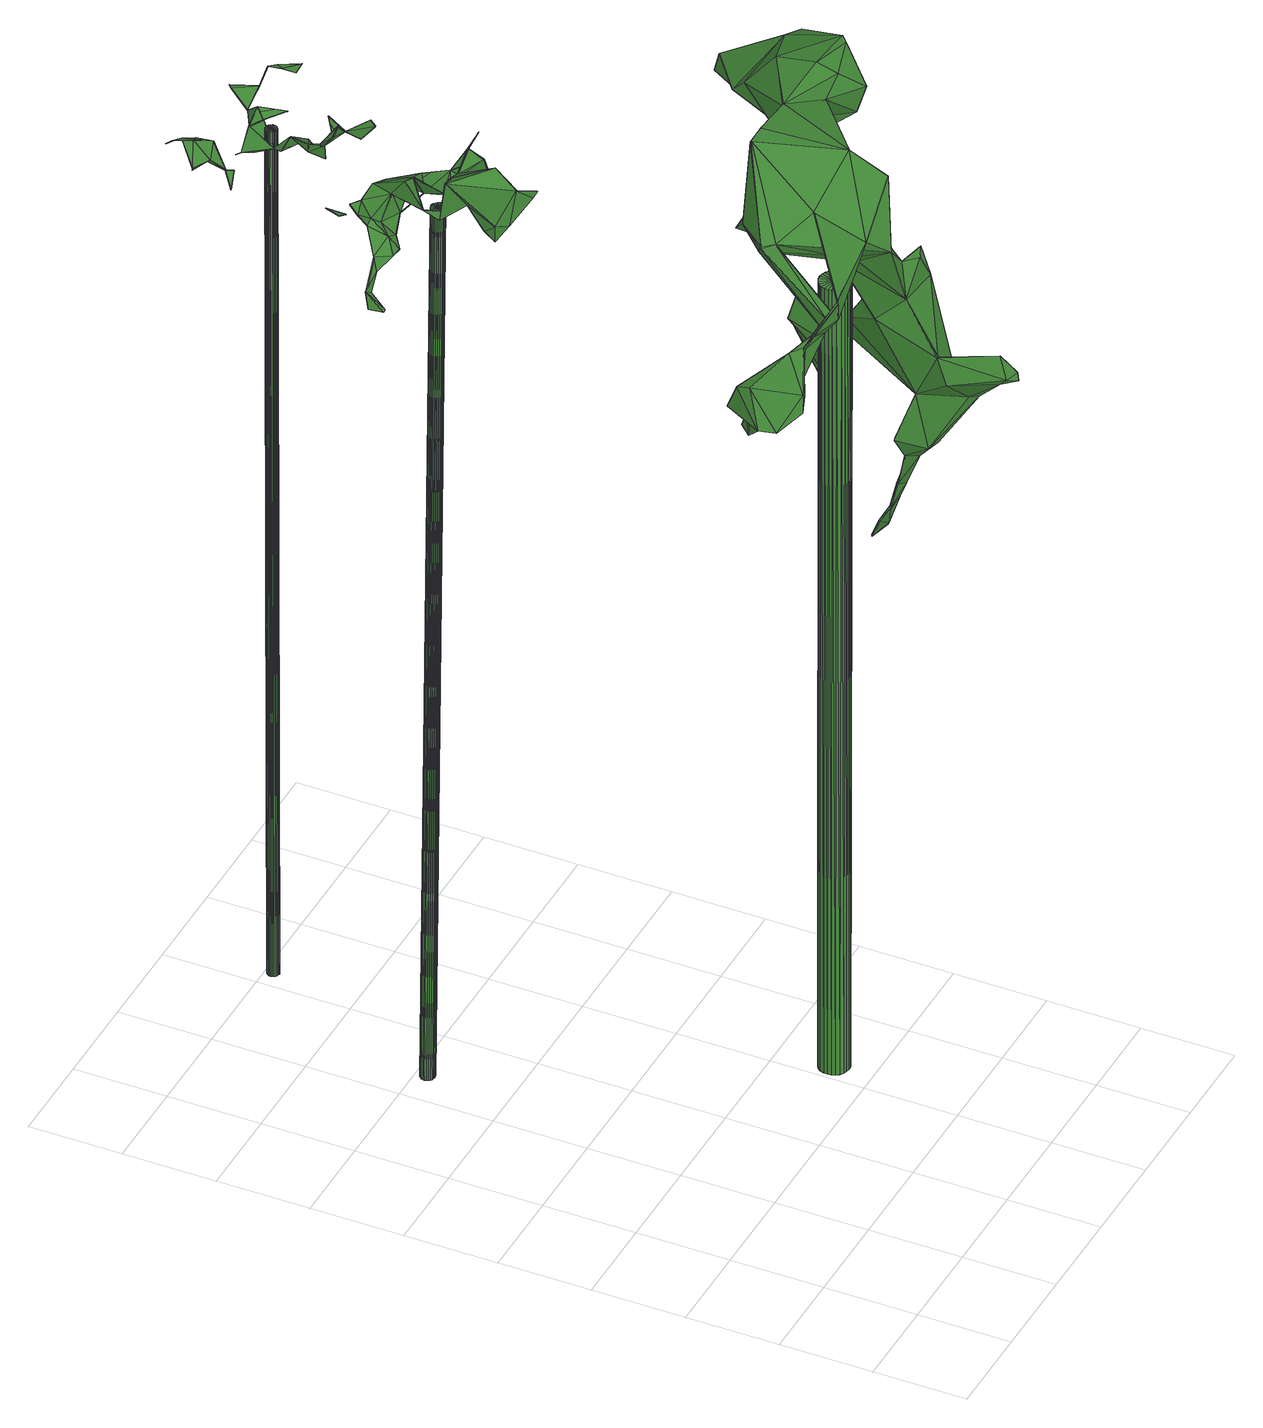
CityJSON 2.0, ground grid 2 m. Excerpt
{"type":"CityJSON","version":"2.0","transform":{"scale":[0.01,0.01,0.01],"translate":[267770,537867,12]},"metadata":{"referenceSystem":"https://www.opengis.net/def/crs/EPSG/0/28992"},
"CityObjects":{
"tree1":{"type":"SolitaryVegetationObject","attributes":{"gtid":73,"crown_width_m":3.09,"crown_median_z":33.96,"crown_r50_m":0.229,"crown_porosity":0.968,"trunk_H_m":21.23,"trunk_DBH_m":0.293,"trunk_radius_m":0.147,"trunk_base_height_m":12.73,"original_gtid":"77"},"geometry":[{"type":"Solid","lod":"3","boundaries":[[[[0,1,2]],[[2,3,4]],[[5,6,7]],[[8,9,10]],[[8,10,3]],[[11,12,13]],[[14,15,16]],[[17,5,18]],[[19,20,21]],[[16,17,22]],[[23,24,25]],[[26,27,28]],[[0,24,29]],[[0,29,1]],[[9,30,10]],[[31,32,23]],[[3,33,4]],[[34,35,6]],[[23,25,4]],[[36,37,38]],[[39,40,41]],[[42,43,44]],[[45,46,47]],[[23,48,24]],[[49,8,2]],[[0,25,24]],[[32,50,23]],[[22,51,14]],[[2,29,52]],[[41,40,53]],[[54,55,56]],[[24,57,29]],[[56,51,54]],[[0,2,4]],[[58,53,59]],[[58,59,18]],[[14,51,56]],[[60,61,62]],[[21,8,63]],[[54,64,65]],[[54,65,55]],[[56,55,65]],[[66,67,68]],[[42,69,70]],[[1,29,2]],[[71,44,43]],[[53,40,72]],[[2,8,3]],[[50,73,74]],[[54,51,22]],[[22,64,54]],[[75,76,77]],[[77,78,75]],[[34,79,35]],[[47,12,80]],[[47,80,45]],[[81,28,82]],[[81,26,28]],[[65,64,83]],[[14,83,15]],[[15,83,64]],[[56,65,83]],[[56,83,14]],[[45,84,46]],[[85,70,69]],[[85,69,86]],[[70,87,88]],[[34,18,72]],[[62,76,89]],[[62,89,60]],[[17,18,34]],[[90,79,40]],[[9,91,92]],[[90,40,39]],[[38,61,36]],[[64,6,5]],[[64,5,15]],[[5,17,16]],[[5,16,15]],[[14,16,22]],[[30,9,93]],[[9,92,93]],[[94,95,96]],[[97,52,98]],[[93,91,30]],[[80,12,11]],[[71,99,100]],[[97,101,49]],[[18,5,7]],[[38,37,102]],[[21,63,19]],[[103,52,104]],[[66,86,105]],[[105,86,106]],[[34,6,107]],[[78,76,62]],[[36,108,109]],[[22,107,64]],[[38,43,70]],[[7,58,18]],[[33,32,31]],[[110,6,35]],[[70,43,42]],[[111,26,81]],[[38,102,112]],[[113,114,115]],[[82,28,27]],[[109,108,88]],[[10,50,32]],[[10,32,3]],[[33,3,32]],[[23,50,98]],[[52,24,48]],[[8,20,9]],[[99,43,116]],[[71,43,99]],[[94,117,19]],[[24,52,57]],[[33,23,4]],[[33,31,23]],[[35,118,110]],[[50,10,30]],[[116,119,109]],[[114,39,115]],[[72,18,59]],[[98,95,101]],[[111,120,53]],[[66,113,92]],[[64,107,6]],[[114,90,39]],[[107,17,34]],[[22,17,107]],[[88,87,99]],[[89,76,75]],[[27,26,121]],[[21,20,8]],[[93,92,113]],[[80,84,45]],[[80,11,84]],[[11,46,84]],[[106,122,105]],[[19,117,20]],[[68,67,93]],[[27,121,123]],[[29,57,52]],[[52,103,98]],[[49,52,97]],[[2,52,49]],[[110,123,121]],[[118,123,110]],[[110,7,6]],[[111,110,121]],[[100,87,124]],[[99,87,100]],[[49,101,8]],[[116,43,38]],[[118,113,82]],[[113,105,82]],[[113,66,105]],[[125,126,127]],[[122,120,111]],[[116,109,88]],[[116,88,99]],[[113,118,114]],[[68,124,86]],[[81,122,111]],[[105,81,82]],[[122,81,105]],[[47,13,12]],[[128,127,42]],[[91,67,92]],[[60,108,36]],[[124,87,70]],[[35,114,118]],[[94,96,74]],[[72,79,34]],[[114,35,90]],[[78,77,76]],[[94,19,95]],[[91,93,67]],[[92,67,66]],[[98,74,95]],[[36,61,60]],[[27,123,82]],[[118,82,123]],[[63,8,101]],[[38,119,116]],[[112,119,38]],[[129,74,96]],[[95,129,96]],[[89,129,95]],[[89,95,74]],[[70,108,129]],[[70,129,62]],[[89,74,108]],[[129,108,74]],[[89,108,60]],[[104,23,98]],[[104,98,103]],[[89,78,129]],[[11,13,46]],[[78,62,129]],[[89,75,78]],[[126,130,106]],[[86,124,85]],[[70,85,124]],[[106,69,42]],[[86,69,106]],[[13,47,46]],[[68,86,66]],[[91,9,117]],[[20,117,9]],[[125,127,128]],[[72,59,53]],[[42,44,128]],[[111,121,26]],[[128,44,71]],[[111,131,110]],[[58,110,131]],[[98,50,74]],[[108,70,88]],[[68,132,124]],[[124,132,100]],[[126,122,130]],[[126,120,122]],[[122,106,130]],[[41,53,120]],[[48,133,52]],[[125,41,120]],[[120,39,125]],[[126,125,68]],[[74,73,94]],[[71,41,125]],[[71,125,128]],[[19,63,101]],[[101,95,19]],[[100,132,71]],[[41,71,132]],[[39,132,125]],[[68,125,132]],[[104,133,23]],[[48,23,133]],[[4,25,0]],[[52,133,104]],[[41,132,39]],[[62,61,70]],[[38,70,61]],[[40,79,72]],[[7,110,58]],[[120,126,39]],[[39,126,68]],[[98,101,97]],[[113,115,93]],[[68,115,39]],[[93,115,68]],[[112,37,119]],[[102,37,112]],[[109,119,37]],[[36,109,37]],[[94,73,117]],[[117,73,91]],[[50,30,73]],[[91,73,30]],[[106,42,127]],[[106,127,126]],[[90,35,79]],[[53,131,111]],[[58,131,53]],[[134,135,136]],[[134,136,137]],[[137,136,138]],[[137,138,139]],[[136,135,140]],[[136,140,138]],[[138,140,141]],[[138,141,139]],[[140,135,142]],[[140,142,141]],[[141,142,143]],[[141,143,139]],[[142,135,144]],[[142,144,143]],[[143,144,145]],[[143,145,139]],[[144,135,146]],[[144,146,145]],[[145,146,147]],[[145,147,139]],[[146,135,148]],[[146,148,147]],[[147,148,149]],[[147,149,139]],[[148,135,150]],[[148,150,149]],[[149,150,151]],[[149,151,139]],[[150,135,152]],[[150,152,151]],[[151,152,153]],[[151,153,139]],[[152,135,154]],[[152,154,153]],[[153,154,155]],[[153,155,139]],[[154,135,156]],[[154,156,155]],[[155,156,157]],[[155,157,139]],[[156,135,158]],[[156,158,157]],[[157,158,159]],[[157,159,139]],[[158,135,160]],[[158,160,159]],[[159,160,161]],[[159,161,139]],[[160,135,162]],[[160,162,161]],[[161,162,163]],[[161,163,139]],[[162,135,164]],[[162,164,163]],[[163,164,165]],[[163,165,139]],[[164,135,166]],[[164,166,165]],[[165,166,167]],[[165,167,139]],[[166,135,168]],[[166,168,167]],[[167,168,169]],[[167,169,139]],[[168,135,170]],[[168,170,169]],[[169,170,171]],[[169,171,139]],[[170,135,172]],[[170,172,171]],[[171,172,173]],[[171,173,139]],[[172,135,174]],[[172,174,173]],[[173,174,175]],[[173,175,139]],[[174,135,176]],[[174,176,175]],[[175,176,177]],[[175,177,139]],[[176,135,178]],[[176,178,177]],[[177,178,179]],[[177,179,139]],[[178,135,180]],[[178,180,179]],[[179,180,181]],[[179,181,139]],[[180,135,182]],[[180,182,181]],[[181,182,183]],[[181,183,139]],[[182,135,134]],[[182,134,183]],[[183,134,137]],[[183,137,139]]]]}]},
"tree2":{"type":"SolitaryVegetationObject","attributes":{"gtid":48,"crown_width_m":6.8,"crown_median_z":31.95,"crown_r50_m":0.35,"crown_porosity":0.933,"trunk_H_m":19.07,"trunk_DBH_m":0.648,"trunk_radius_m":0.324,"trunk_base_height_m":12.88,"original_gtid":"50"},"geometry":[{"type":"Solid","lod":"3","boundaries":[[[[184,185,186]],[[187,188,189]],[[190,191,192]],[[193,192,191]],[[194,195,196]],[[197,198,199]],[[200,199,198]],[[201,202,203]],[[198,197,204]],[[205,206,207]],[[208,200,209]],[[210,211,212]],[[213,214,215]],[[216,217,218]],[[203,202,219]],[[208,209,220]],[[221,222,223]],[[224,225,193]],[[225,226,190]],[[227,228,212]],[[224,226,225]],[[229,230,231]],[[201,195,194]],[[186,232,184]],[[233,234,235]],[[236,237,224]],[[238,236,239]],[[240,241,242]],[[203,243,244]],[[228,245,220]],[[200,208,199]],[[246,247,248]],[[202,201,249]],[[249,201,250]],[[251,252,185]],[[253,254,255]],[[237,256,224]],[[204,257,258]],[[212,259,227]],[[189,260,233]],[[261,262,263]],[[264,255,265]],[[194,266,201]],[[250,201,266]],[[217,267,268]],[[269,217,268]],[[192,232,186]],[[270,232,192]],[[207,206,271]],[[190,238,191]],[[272,273,274]],[[224,239,236]],[[233,235,189]],[[217,187,218]],[[235,187,189]],[[266,275,250]],[[231,272,229]],[[246,276,277]],[[278,279,280]],[[247,237,236]],[[267,281,268]],[[282,281,267]],[[227,283,284]],[[231,273,272]],[[285,286,287]],[[238,190,226]],[[256,276,226]],[[258,288,289]],[[290,206,278]],[[188,260,189]],[[218,187,235]],[[212,291,210]],[[292,214,213]],[[263,293,271]],[[255,254,251]],[[253,264,254]],[[231,230,273]],[[251,294,252]],[[254,294,251]],[[206,261,271]],[[277,247,246]],[[295,292,296]],[[249,219,202]],[[283,297,298]],[[268,299,269]],[[269,299,221]],[[298,300,283]],[[203,195,201]],[[266,301,275]],[[229,301,266]],[[302,303,222]],[[256,277,276]],[[248,236,246]],[[196,304,305]],[[247,236,248]],[[227,297,283]],[[278,306,290]],[[272,274,229]],[[295,307,292]],[[260,188,282]],[[308,309,192]],[[205,207,303]],[[225,190,186]],[[190,192,186]],[[273,305,274]],[[268,281,299]],[[191,238,239]],[[193,225,186]],[[236,276,246]],[[252,310,308]],[[278,280,306]],[[219,215,243]],[[229,274,311]],[[229,311,301]],[[312,214,313]],[[311,274,305]],[[259,300,314]],[[314,300,298]],[[196,305,273]],[[206,262,261]],[[253,255,264]],[[282,234,233]],[[282,267,234]],[[216,234,267]],[[280,279,295]],[[280,295,286]],[[315,258,257]],[[264,316,254]],[[218,234,216]],[[235,234,218]],[[275,301,311]],[[216,267,217]],[[186,252,308]],[[186,308,193]],[[207,317,303]],[[187,217,188]],[[223,269,221]],[[223,188,217]],[[223,217,269]],[[238,226,276]],[[318,280,319]],[[309,241,270]],[[214,243,215]],[[312,243,214]],[[266,194,230]],[[278,206,205]],[[192,309,270]],[[260,282,233]],[[256,226,224]],[[316,294,254]],[[252,294,242]],[[316,242,294]],[[306,280,320]],[[208,321,199]],[[322,323,324]],[[325,326,278]],[[279,278,326]],[[214,327,313]],[[328,329,330]],[[328,299,329]],[[303,242,205]],[[331,213,332]],[[322,257,197]],[[313,327,333]],[[334,290,306]],[[209,212,228]],[[335,222,317]],[[285,319,286]],[[297,314,298]],[[259,314,297]],[[199,322,197]],[[249,215,219]],[[330,329,223]],[[188,223,329]],[[251,336,337]],[[338,339,265]],[[264,265,339]],[[219,243,203]],[[262,325,278]],[[262,278,205]],[[290,334,332]],[[340,290,332]],[[320,332,334]],[[334,306,320]],[[331,332,320]],[[341,250,275]],[[297,227,259]],[[252,186,185]],[[191,239,193]],[[264,339,316]],[[220,321,208]],[[255,251,265]],[[337,265,251]],[[205,339,262]],[[338,262,339]],[[282,188,329]],[[291,198,258]],[[250,215,249]],[[307,295,342]],[[315,343,258]],[[195,304,196]],[[281,282,329]],[[266,230,229]],[[329,299,281]],[[271,293,207]],[[342,344,289]],[[317,222,303]],[[223,222,330]],[[283,300,345]],[[193,239,224]],[[247,277,256]],[[237,247,256]],[[209,291,212]],[[200,291,209]],[[209,228,220]],[[322,321,345]],[[198,204,258]],[[198,291,200]],[[203,244,195]],[[331,292,213]],[[302,328,346]],[[322,199,321]],[[345,321,284]],[[345,284,283]],[[345,300,259]],[[323,345,259]],[[210,287,286]],[[302,222,221]],[[327,214,307]],[[263,338,337]],[[265,337,338]],[[309,310,241]],[[341,215,250]],[[213,215,341]],[[347,244,243]],[[270,184,232]],[[196,230,194]],[[273,230,196]],[[308,192,193]],[[330,222,335]],[[289,307,342]],[[286,211,210]],[[292,307,214]],[[257,322,315]],[[327,307,289]],[[286,319,280]],[[276,236,238]],[[252,242,310]],[[242,303,302]],[[240,348,349]],[[319,295,296]],[[185,336,251]],[[184,336,185]],[[206,290,350]],[[221,299,328]],[[221,328,302]],[[349,241,240]],[[351,240,346]],[[351,346,328]],[[310,242,241]],[[312,290,340]],[[348,184,349]],[[348,337,336]],[[348,336,184]],[[227,245,228]],[[227,284,245]],[[320,280,318]],[[212,211,259]],[[349,270,241]],[[335,352,353]],[[213,354,332]],[[262,206,333]],[[262,333,325]],[[271,261,263]],[[341,354,213]],[[324,286,355]],[[333,342,326]],[[333,326,325]],[[211,286,323]],[[211,323,259]],[[242,302,346]],[[242,346,240]],[[323,286,324]],[[355,342,327]],[[333,327,342]],[[323,322,345]],[[258,343,288]],[[289,285,287]],[[354,340,332]],[[275,354,341]],[[262,338,263]],[[195,244,304]],[[321,245,284]],[[220,245,321]],[[317,352,335]],[[207,352,317]],[[207,293,352]],[[263,352,293]],[[337,353,352]],[[337,352,263]],[[313,350,312]],[[308,310,309]],[[312,350,290]],[[286,344,355]],[[342,355,344]],[[288,343,355]],[[295,344,286]],[[355,343,324]],[[270,349,184]],[[304,244,347]],[[304,347,305]],[[305,347,311]],[[311,347,275]],[[354,275,347]],[[242,316,339]],[[242,339,205]],[[347,243,354]],[[354,243,340]],[[243,312,340]],[[330,351,328]],[[287,291,258]],[[287,258,289]],[[335,351,330]],[[353,351,335]],[[351,353,240]],[[337,348,240]],[[337,240,353]],[[333,206,350]],[[333,350,313]],[[285,289,344]],[[285,344,295]],[[257,204,197]],[[291,287,210]],[[355,289,288]],[[355,327,289]],[[326,295,279]],[[342,295,326]],[[319,285,295]],[[319,296,318]],[[318,296,320]],[[292,331,296]],[[331,320,296]],[[324,315,322]],[[315,324,343]],[[356,357,358]],[[356,358,359]],[[359,358,360]],[[359,360,361]],[[358,357,362]],[[358,362,360]],[[360,362,363]],[[360,363,361]],[[362,357,364]],[[362,364,363]],[[363,364,365]],[[363,365,361]],[[364,357,366]],[[364,366,365]],[[365,366,367]],[[365,367,361]],[[366,357,368]],[[366,368,367]],[[367,368,369]],[[367,369,361]],[[368,357,370]],[[368,370,369]],[[369,370,371]],[[369,371,361]],[[370,357,372]],[[370,372,371]],[[371,372,373]],[[371,373,361]],[[372,357,374]],[[372,374,373]],[[373,374,375]],[[373,375,361]],[[374,357,376]],[[374,376,375]],[[375,376,377]],[[375,377,361]],[[376,357,378]],[[376,378,377]],[[377,378,379]],[[377,379,361]],[[378,357,380]],[[378,380,379]],[[379,380,381]],[[379,381,361]],[[380,357,382]],[[380,382,381]],[[381,382,383]],[[381,383,361]],[[382,357,384]],[[382,384,383]],[[383,384,385]],[[383,385,361]],[[384,357,386]],[[384,386,385]],[[385,386,387]],[[385,387,361]],[[386,357,388]],[[386,388,387]],[[387,388,389]],[[387,389,361]],[[388,357,390]],[[388,390,389]],[[389,390,391]],[[389,391,361]],[[390,357,392]],[[390,392,391]],[[391,392,393]],[[391,393,361]],[[392,357,394]],[[392,394,393]],[[393,394,395]],[[393,395,361]],[[394,357,396]],[[394,396,395]],[[395,396,397]],[[395,397,361]],[[396,357,398]],[[396,398,397]],[[397,398,399]],[[397,399,361]],[[398,357,400]],[[398,400,399]],[[399,400,401]],[[399,401,361]],[[400,357,402]],[[400,402,401]],[[401,402,403]],[[401,403,361]],[[402,357,404]],[[402,404,403]],[[403,404,405]],[[403,405,361]],[[404,357,356]],[[404,356,405]],[[405,356,359]],[[405,359,361]]]]}]},
"tree3":{"type":"SolitaryVegetationObject","attributes":{"gtid":74,"crown_width_m":2.74,"crown_median_z":33.35,"crown_r50_m":0.154,"crown_porosity":0.946,"trunk_H_m":20.48,"trunk_DBH_m":0.251,"trunk_radius_m":0.125,"trunk_base_height_m":12.87,"original_gtid":"78"},"geometry":[{"type":"MultiSurface","lod":"3","boundaries":[[[406,407,408]],[[409,407,406]],[[406,410,409]],[[411,412,413]],[[414,415,416]],[[417,418,419]],[[420,421,422]],[[420,422,423]],[[424,425,426]],[[427,428,410]],[[429,430,431]],[[432,431,430]],[[429,431,433]],[[431,434,433]],[[434,429,433]],[[435,427,410]],[[409,410,428]],[[411,436,437]],[[438,439,440]],[[436,441,411]],[[442,443,444]],[[420,437,445]],[[408,410,406]],[[446,447,448]],[[449,450,451]],[[452,450,449]],[[453,454,455]],[[456,411,441]],[[456,441,457]],[[458,439,459]],[[460,461,462]],[[434,431,463]],[[464,413,465]],[[466,413,467]],[[414,448,447]],[[468,460,462]],[[469,470,471]],[[468,472,460]],[[473,474,453]],[[473,475,474]],[[476,477,478]],[[449,479,480]],[[474,454,453]],[[454,474,475]],[[470,481,471]],[[482,430,478]],[[438,458,481]],[[483,484,485]],[[486,424,487]],[[488,489,490]],[[491,492,493]],[[494,495,490]],[[472,468,496]],[[497,421,498]],[[436,450,499]],[[476,500,501]],[[476,501,429]],[[418,417,449]],[[418,449,502]],[[496,503,504]],[[466,505,506]],[[496,497,472]],[[468,504,503]],[[475,455,454]],[[428,407,409]],[[408,407,428]],[[483,507,484]],[[480,479,419]],[[458,440,439]],[[483,450,507]],[[435,501,500]],[[427,508,428]],[[509,510,415]],[[468,503,496]],[[469,471,511]],[[476,429,434]],[[434,463,476]],[[456,457,480]],[[445,504,420]],[[502,451,418]],[[512,419,479]],[[512,479,417]],[[408,428,508]],[[425,424,448]],[[411,456,436]],[[491,470,487]],[[466,465,413]],[[466,506,465]],[[513,497,475]],[[514,448,424]],[[484,436,499]],[[484,499,515]],[[488,490,492]],[[438,481,495]],[[435,500,427]],[[510,509,414]],[[507,457,484]],[[432,482,516]],[[438,487,470]],[[482,432,430]],[[517,449,480]],[[477,463,452]],[[449,477,452]],[[449,451,502]],[[463,431,452]],[[487,424,518]],[[460,513,461]],[[414,509,415]],[[452,432,516]],[[511,459,469]],[[515,519,485]],[[453,513,473]],[[436,484,441]],[[490,518,446]],[[478,427,476]],[[478,501,427]],[[435,427,501]],[[518,490,489]],[[493,492,490]],[[494,446,520]],[[448,520,446]],[[494,520,495]],[[452,431,432]],[[521,514,486]],[[514,424,486]],[[516,517,452]],[[450,452,517]],[[506,505,465]],[[451,450,483]],[[496,421,497]],[[466,421,496]],[[511,471,459]],[[513,475,473]],[[498,455,497]],[[510,414,447]],[[414,416,522]],[[468,462,504]],[[492,489,488]],[[450,517,480]],[[507,450,480]],[[412,411,523]],[[513,498,442]],[[435,410,524]],[[453,455,498]],[[513,453,498]],[[472,497,513]],[[460,472,513]],[[497,455,475]],[[427,435,524]],[[518,489,487]],[[465,505,496]],[[496,505,466]],[[486,487,438]],[[438,495,521]],[[521,486,438]],[[445,465,496]],[[438,440,458]],[[459,471,458]],[[462,461,504]],[[427,500,476]],[[476,463,477]],[[508,524,408]],[[427,524,508]],[[499,450,451]],[[408,524,410]],[[423,437,420]],[[459,439,469]],[[442,498,443]],[[444,513,442]],[[510,447,415]],[[480,419,418]],[[445,496,504]],[[492,491,489]],[[522,424,426]],[[411,464,437]],[[447,416,415]],[[445,437,464]],[[445,464,465]],[[448,522,425]],[[414,522,448]],[[446,424,522]],[[487,489,491]],[[426,425,525]],[[522,426,525]],[[425,522,525]],[[480,457,507]],[[495,481,470]],[[491,495,470]],[[491,493,495]],[[481,458,471]],[[470,439,438]],[[461,443,498]],[[443,461,444]],[[444,461,513]],[[483,485,499]],[[483,499,451]],[[416,447,446]],[[446,522,416]],[[417,479,449]],[[470,469,439]],[[478,477,482]],[[495,493,490]],[[499,519,515]],[[518,424,446]],[[499,485,519]],[[515,485,484]],[[411,413,464]],[[423,467,412]],[[467,413,412]],[[501,430,429]],[[512,417,419]],[[480,450,456]],[[467,423,466]],[[423,422,466]],[[421,466,422]],[[411,437,523]],[[418,451,450]],[[478,430,501]],[[418,450,480]],[[437,423,523]],[[423,412,523]],[[456,450,436]],[[461,498,421]],[[504,421,420]],[[461,421,504]],[[449,517,477]],[[494,490,446]],[[477,517,482]],[[482,517,516]],[[448,514,520]],[[521,520,514]],[[521,495,520]],[[484,457,441]],[[526,527,528]],[[526,528,529]],[[529,528,530]],[[529,530,531]],[[528,527,532]],[[528,532,530]],[[530,532,533]],[[530,533,531]],[[532,527,534]],[[532,534,533]],[[533,534,535]],[[533,535,531]],[[534,527,536]],[[534,536,535]],[[535,536,537]],[[535,537,531]],[[536,527,538]],[[536,538,537]],[[537,538,539]],[[537,539,531]],[[538,527,540]],[[538,540,539]],[[539,540,541]],[[539,541,531]],[[540,527,542]],[[540,542,541]],[[541,542,543]],[[541,543,531]],[[542,527,544]],[[542,544,543]],[[543,544,545]],[[543,545,531]],[[544,527,546]],[[544,546,545]],[[545,546,547]],[[545,547,531]],[[546,527,548]],[[546,548,547]],[[547,548,549]],[[547,549,531]],[[548,527,550]],[[548,550,549]],[[549,550,551]],[[549,551,531]],[[550,527,552]],[[550,552,551]],[[551,552,553]],[[551,553,531]],[[552,527,554]],[[552,554,553]],[[553,554,555]],[[553,555,531]],[[554,527,556]],[[554,556,555]],[[555,556,557]],[[555,557,531]],[[556,527,558]],[[556,558,557]],[[557,558,559]],[[557,559,531]],[[558,527,560]],[[558,560,559]],[[559,560,561]],[[559,561,531]],[[560,527,562]],[[560,562,561]],[[561,562,563]],[[561,563,531]],[[562,527,564]],[[562,564,563]],[[563,564,565]],[[563,565,531]],[[564,527,566]],[[564,566,565]],[[565,566,567]],[[565,567,531]],[[566,527,568]],[[566,568,567]],[[567,568,569]],[[567,569,531]],[[568,527,570]],[[568,570,569]],[[569,570,571]],[[569,571,531]],[[570,527,572]],[[570,572,571]],[[571,572,573]],[[571,573,531]],[[572,527,574]],[[572,574,573]],[[573,574,575]],[[573,575,531]],[[574,527,526]],[[574,526,575]],[[575,526,529]],[[575,529,531]]]}]}
},
"vertices":[
[331,977,2234],[336,969,2249],[304,1000,2262],[282,1034,2178],[301,1013,2174],[127,1215,2118],[130,1221,2150],[132,1221,2150],[213,1107,2307],[217,1122,2211],[280,1093,2213],[224,1339,2145],[223,1339,2144],[242,1333,2137],[69,1203,2070],[80,1215,2101],[103,1214,2086],[128,1214,2117],[161,1196,2139],[263,1119,2284],[213,1109,2306],[213,1108,2308],[103,1213,2085],[310,1039,2155],[339,1005,2204],[338,1004,2203],[194,1302,2205],[193,1302,2206],[195,1303,2206],[336,971,2249],[239,1129,2213],[295,1040,2131],[289,1061,2154],[294,1040,2132],[161,1194,2139],[171,1210,2175],[406,1101,2185],[414,1137,2180],[405,1148,2200],[269,1231,2157],[217,1214,2144],[269,1231,2155],[354,1226,2196],[365,1169,2214],[354,1224,2196],[233,1372,2147],[242,1334,2138],[242,1334,2136],[337,1005,2204],[315,1050,2294],[281,1093,2212],[77,1172,2073],[306,1000,2262],[217,1215,2143],[77,1171,2074],[70,1170,2074],[70,1171,2073],[331,978,2235],[171,1212,2174],[189,1194,2136],[381,1105,2251],[380,1106,2251],[369,1133,2276],[263,1117,2283],[79,1214,2102],[69,1171,2074],[237,1206,2263],[230,1163,2214],[285,1210,2237],[354,1225,2196],[364,1168,2215],[324,1206,2174],[189,1193,2135],[281,1094,2213],[304,1124,2262],[362,1107,2328],[363,1108,2328],[362,1108,2329],[361,1108,2328],[189,1193,2137],[231,1371,2147],[211,1286,2208],[211,1286,2210],[68,1203,2071],[232,1371,2148],[324,1206,2176],[286,1210,2239],[337,1154,2189],[372,1152,2200],[368,1132,2276],[217,1215,2145],[240,1129,2214],[229,1163,2213],[231,1163,2212],[303,1124,2263],[304,1124,2264],[304,1125,2263],[316,1050,2292],[310,1075,2240],[337,1154,2187],[320,1161,2188],[315,1051,2293],[432,1153,2160],[308,1075,2240],[284,1034,2178],[255,1283,2221],[302,1276,2201],[127,1213,2118],[379,1105,2251],[405,1101,2184],[160,1249,2195],[207,1255,2168],[431,1153,2159],[243,1237,2219],[200,1239,2180],[244,1236,2218],[373,1153,2199],[263,1119,2283],[172,1246,2206],[412,1137,2179],[269,1232,2156],[182,1280,2194],[255,1283,2219],[182,1280,2196],[320,1161,2190],[324,1207,2175],[301,1274,2201],[347,1230,2182],[348,1230,2181],[367,1134,2276],[301,1275,2200],[199,1240,2180],[323,1206,2175],[301,1015,2174],[290,1175,73],[275,1175,73],[289,1179,73],[286,1151,2196],[285,1155,2196],[271,1151,2196],[288,1182,73],[284,1158,2196],[285,1185,73],[281,1161,2196],[282,1188,73],[278,1164,2196],[279,1189,73],[275,1165,2196],[275,1190,73],[271,1166,2196],[271,1189,73],[267,1165,2196],[267,1188,73],[264,1164,2196],[265,1185,73],[260,1161,2196],[262,1182,73],[258,1158,2196],[261,1179,73],[257,1155,2196],[260,1175,73],[256,1151,2196],[261,1171,73],[257,1147,2196],[262,1168,73],[258,1143,2196],[265,1165,73],[261,1140,2196],[268,1162,73],[264,1138,2196],[271,1161,73],[267,1137,2196],[275,1160,73],[271,1136,2196],[279,1161,73],[275,1137,2196],[283,1162,73],[278,1138,2196],[285,1165,73],[281,1141,2196],[288,1168,73],[284,1144,2196],[289,1171,73],[285,1147,2196],
[737,315,1619],[693,286,1617],[715,336,1552],[970,675,1586],[941,649,1637],[972,673,1586],[752,381,1450],[726,390,1460],[721,369,1521],[716,382,1468],[963,705,2295],[876,545,2209],[892,634,2129],[108,296,2091],[112,297,2132],[64,330,2062],[91,401,2130],[922,598,2343],[904,582,2343],[869,522,2281],[114,295,2130],[628,390,1928],[675,355,2046],[699,436,1931],[55,367,2062],[99,432,2118],[202,373,2137],[232,390,2084],[166,417,2095],[548,595,2379],[609,435,2337],[660,599,2358],[890,631,1527],[858,674,1662],[936,662,1535],[810,554,2343],[104,455,2060],[847,658,1754],[745,510,1784],[850,655,1754],[728,402,1394],[749,379,1449],[748,393,1413],[211,466,1963],[122,456,2052],[899,850,2232],[948,764,2236],[957,886,2142],[731,337,1579],[933,644,1534],[893,629,1527],[939,660,1534],[734,432,1350],[734,429,1349],[749,397,1415],[729,406,1396],[706,308,1700],[641,354,1640],[649,313,1756],[768,561,2307],[872,545,2209],[120,455,2049],[770,454,1293],[756,456,1288],[758,458,1289],[800,595,2364],[794,679,2354],[710,205,1744],[663,292,1620],[642,90,1866],[633,125,1853],[660,101,1871],[759,422,1331],[139,313,2093],[207,341,2166],[284,426,2006],[959,652,1592],[727,340,2025],[642,330,1985],[782,344,1944],[618,104,1880],[667,141,1893],[914,717,2311],[857,613,1571],[835,587,1612],[842,677,1685],[729,340,1581],[744,347,2038],[954,887,2141],[937,805,2109],[934,807,2110],[770,736,2289],[761,426,1333],[766,427,1319],[513,413,2142],[487,395,2178],[395,526,2209],[839,577,1611],[887,597,1562],[254,481,1875],[204,455,1960],[289,326,2175],[294,340,2147],[243,341,2172],[283,304,2232],[284,306,2235],[595,502,2151],[183,361,2164],[500,592,2381],[791,383,1945],[683,215,1758],[402,494,2232],[373,511,2240],[260,498,1891],[298,495,1850],[829,563,1655],[257,479,1876],[787,769,2249],[742,510,1781],[692,480,1858],[859,609,2154],[849,645,2134],[474,581,2180],[470,445,2278],[675,349,1576],[679,351,1580],[637,353,1638],[827,706,2172],[645,478,2244],[635,365,2278],[301,495,1853],[226,347,2148],[606,226,1834],[759,454,1852],[372,513,2239],[372,511,2236],[437,581,2228],[128,391,2015],[179,361,2027],[275,409,2016],[293,336,2146],[522,377,2147],[486,383,2177],[476,336,2237],[778,504,1746],[832,560,1654],[825,511,1727],[500,595,2379],[587,612,2192],[539,313,2176],[481,616,2176],[808,462,1812],[731,290,1667],[745,280,1777],[637,259,1872],[633,259,1872],[631,531,2170],[659,602,2355],[472,348,2218],[243,337,2170],[300,315,2182],[193,403,1968],[791,451,1824],[826,616,2204],[731,294,1669],[734,319,1627],[596,411,2220],[807,460,1809],[800,426,1864],[802,429,1832],[651,602,2285],[299,311,2180],[657,475,88],[625,475,88],[656,483,88],[658,473,1995],[657,482,1995],[626,473,1995],[653,491,88],[654,489,1995],[648,498,88],[648,496,1995],[641,503,88],[642,501,1995],[633,506,88],[634,505,1995],[625,507,88],[626,506,1995],[617,506,88],[617,505,1995],[609,503,88],[609,501,1995],[602,498,88],[603,496,1995],[597,491,88],[597,490,1995],[594,483,88],[594,482,1995],[593,475,88],[593,473,1995],[594,467,88],[594,465,1995],[597,459,88],[597,457,1995],[602,452,88],[603,450,1995],[609,447,88],[609,445,1995],[617,444,88],[617,442,1995],[625,443,88],[626,441,1995],[633,444,88],[634,442,1995],[641,447,88],[642,445,1995],[648,452,88],[648,450,1995],[653,459,88],[654,457,1995],[656,467,88],[657,465,1995],
[557,1576,2204],[556,1576,2204],[545,1584,2187],[556,1576,2205],[536,1620,2202],[405,1549,2106],[427,1503,2135],[427,1502,2135],[369,1764,2086],[358,1771,2084],[369,1764,2085],[471,1566,2152],[443,1605,2138],[471,1566,2151],[384,1481,2161],[392,1451,2161],[391,1484,2136],[427,1502,2136],[411,1739,2068],[375,1704,2104],[375,1704,2103],[533,1638,2194],[524,1603,2207],[513,1711,2140],[537,1658,2136],[504,1703,2139],[494,1663,2114],[512,1711,2139],[512,1711,2140],[534,1638,2194],[410,1567,2103],[400,1526,2153],[417,1673,2012],[432,1662,2003],[432,1663,2004],[411,1567,2102],[448,1468,2189],[448,1468,2187],[448,1469,2188],[383,1481,2160],[395,1756,2076],[369,1764,2084],[395,1756,2077],[456,1623,2155],[428,1628,2125],[428,1629,2125],[480,1656,2117],[474,1391,2186],[490,1389,2158],[453,1402,2151],[412,1567,2103],[420,1611,2072],[432,1664,2002],[389,1648,1990],[398,1424,2213],[404,1439,2178],[398,1425,2214],[504,1703,2140],[400,1526,2152],[390,1484,2136],[408,1455,2117],[428,1502,2135],[376,1426,2200],[389,1648,1991],[416,1673,2011],[389,1649,1991],[404,1437,2178],[459,1374,2187],[461,1374,2187],[453,1401,2151],[536,1658,2137],[481,1656,2118],[537,1657,2137],[471,1567,2151],[444,1605,2137],[417,1673,2010],[494,1662,2115],[396,1630,2083],[395,1629,2083],[386,1637,2082],[444,1712,2050],[401,1698,2039],[357,1716,2037],[358,1716,2038],[371,1722,2031],[401,1698,2038],[358,1716,2037],[371,1720,2031],[411,1740,2067],[407,1710,2028],[392,1450,2161],[438,1428,2170],[439,1428,2171],[395,1629,2084],[533,1639,2194],[538,1658,2137],[455,1623,2155],[356,1441,2185],[383,1454,2172],[407,1455,2117],[408,1455,2116],[420,1612,2072],[524,1603,2205],[358,1773,2084],[358,1772,2083],[388,1648,1991],[471,1566,2150],[438,1428,2172],[425,1741,2062],[385,1636,2082],[481,1656,2116],[481,1656,2117],[371,1721,2032],[386,1636,2083],[425,1741,2061],[445,1712,2049],[375,1704,2102],[401,1526,2153],[536,1620,2200],[374,1704,2103],[438,1575,87],[425,1575,87],[437,1578,87],[440,1581,2135],[440,1584,2135],[428,1581,2135],[436,1581,87],[438,1587,2135],[434,1584,87],[436,1590,2135],[431,1586,87],[434,1592,2135],[428,1587,87],[431,1593,2135],[425,1588,87],[428,1593,2135],[422,1587,87],[424,1593,2135],[419,1586,87],[421,1592,2135],[416,1584,87],[419,1590,2135],[414,1581,87],[417,1587,2135],[413,1578,87],[415,1584,2135],[412,1575,87],[415,1581,2135],[413,1572,87],[415,1578,2135],[414,1569,87],[417,1574,2135],[416,1566,87],[419,1572,2135],[419,1564,87],[421,1570,2135],[422,1563,87],[424,1569,2135],[425,1562,87],[428,1568,2135],[428,1563,87],[431,1569,2135],[431,1564,87],[434,1570,2135],[434,1566,87],[436,1572,2135],[436,1569,87],[438,1574,2135],[437,1572,87],[440,1578,2135]
]}
